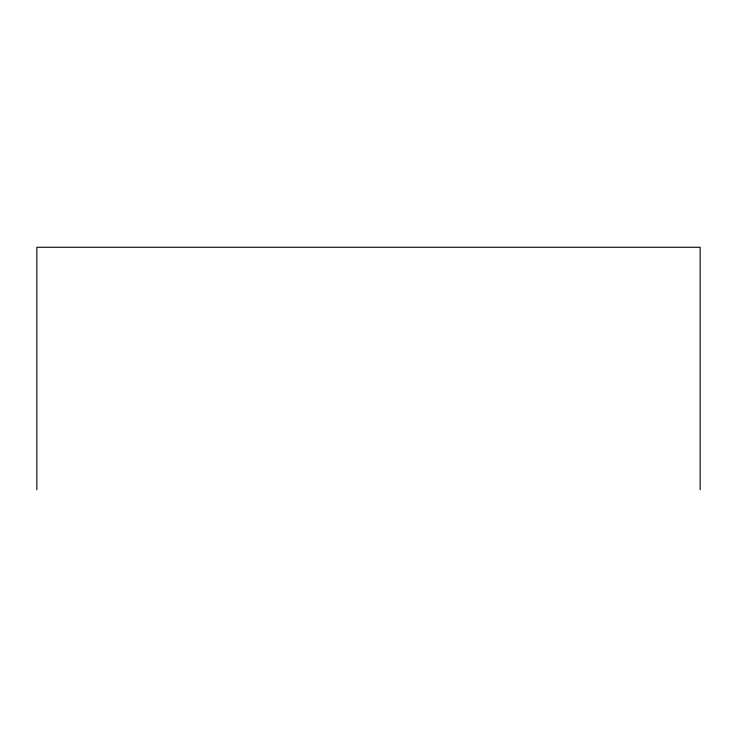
<?xml version="1.0" encoding="UTF-8"?>
<svg xmlns="http://www.w3.org/2000/svg" width="737" height="737" viewBox="0 0 737 737"><rect width="100%" height="100%" fill="white"/><g stroke="black" fill="none" stroke-linecap="round" stroke-linejoin="round"><path stroke-width="1.11" d="M700.15 489.727L700.15 247.273L36.85 247.273L36.85 489.727"/></g></svg>
